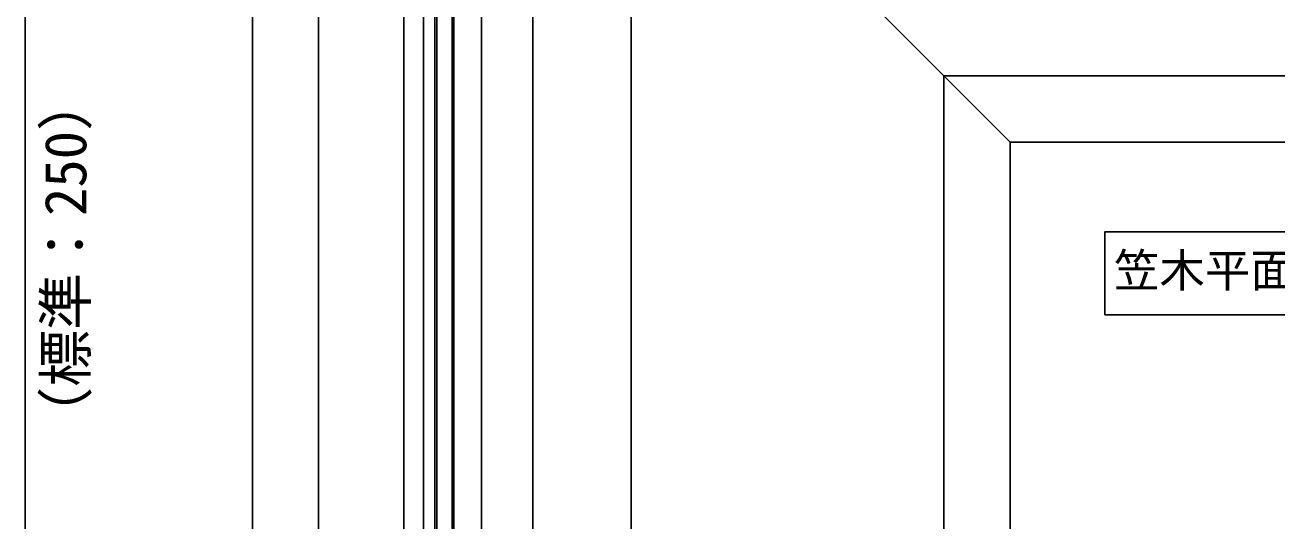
# Model space of a CAD drawing. Units: millimetres, scale not verified. Extents: x -875 to 875, y -1300 to 1294.
# Drawn here: x -355 to -24.6, y 623 to 753.7 of the extents above; entities that cross this region are included whole.
import ezdxf
from ezdxf.enums import TextEntityAlignment as Align

# ---------------------------------------------------------------- set-up
doc = ezdxf.new("R2010")
doc.units = ezdxf.units.MM
doc.header["$LTSCALE"] = 8
for name, color, linetype in [('0-1_USER1', 3, 'Continuous'), ('0-3_YKK_12', 2, 'Continuous'), ('0-4_YKK_13', 4, 'Continuous'), ('0-5_YKK_D', 6, 'Continuous'), ('0-7_YSS_K', 3, 'Continuous')]:
    doc.layers.add(name, color=color, linetype=linetype)
doc.styles.add('ＭＳ ゴシック', font='')
doc.styles.get('ＭＳ ゴシック').set_extended_font_data('MS Gothic')

msp = doc.modelspace()

# ---------------------------------------------------------------- linework, layer by layer
at = {"layer": '0-1_USER1'}
msp.add_lwpolyline([(-69.95, 685.221), (-69.95, 699.221), (20.101, 699.221), (20.101, 677.339), (-69.95, 677.339)], close=True, dxfattribs=at)
at = {"layer": '0-3_YKK_12'}
for p, q in [((-295, 922.853), (-295, 117.853)), ((-295, 922.853), (-95, 722.853)), ((-255, 880.853), (-255, 137.853)), ((-249.8, 875.653), (-249.8, 137.853)), ((-234.5, 860.353), (-234.5, 137.853)), ((-221, 846.853), (-221, 137.853)), ((-95, 722.853), (-95, 117.853)), ((-95, 722.853), (195.152, 722.853))]:
    msp.add_line(p, q, dxfattribs=at)
at = {"layer": '0-4_YKK_13'}
for p, q in [((-246.3, 857.853), (-246.3, 142.853)), ((-242.3, 857.853), (-242.3, 142.853))]:
    msp.add_line(p, q, dxfattribs=at)
msp.add_lwpolyline([(-242.3, 857.853), (-246.3, 857.853), (-246.8, 857.353), (-246.8, 143.353), (-246.3, 142.853), (-242.3, 142.853), (-241.8, 143.353), (-241.8, 857.353)], close=True, dxfattribs=at)
at = {"layer": '0-5_YKK_D'}
msp.add_line((-355, 822.853), (-355, 572.853), dxfattribs=at)
at = {"layer": '0-7_YSS_K'}
for p, q in [((-277.5, 102.853), (-277.5, 905.353)), ((-195, -30.147), (-195, 822.853)), ((-112.5, 107.853), (-112.5, 740.353)), ((-112.5, 740.353), (826.228, 740.353))]:
    msp.add_line(p, q, dxfattribs=at)

# ---------------------------------------------------------------- texts
at = {"layer": '0-1_USER1', "style": 'ＭＳ ゴシック'}
msp.add_text('笠木平面図', height=8.798, dxfattribs=at).set_placement((-67.59, 682.013), align=Align.BOTTOM_LEFT)
at = {"layer": '0-5_YKK_D', "style": 'ＭＳ ゴシック'}
msp.add_text('（標準：250）', height=11, rotation=90, dxfattribs=at).set_placement((-335.528, 643.35), align=Align.BOTTOM_LEFT)

doc.saveas('drawing.dxf')
